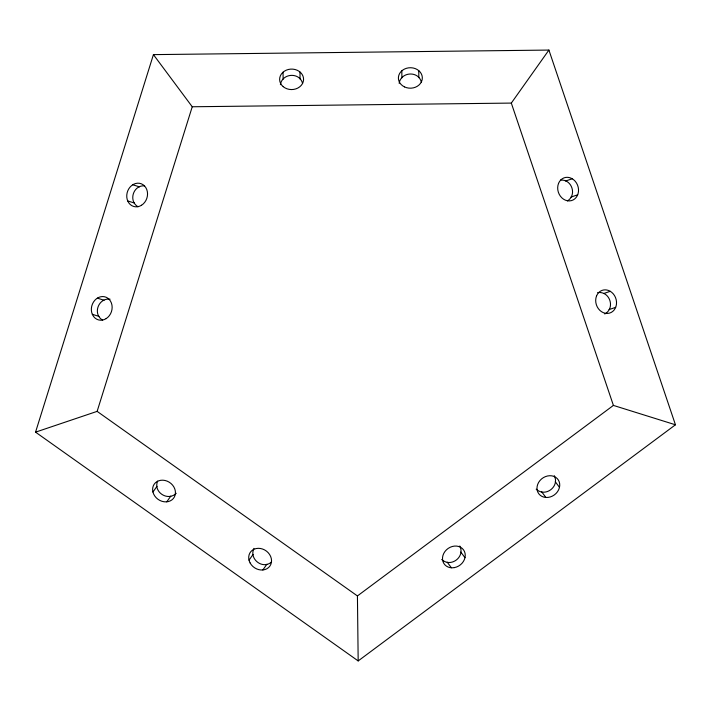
<?xml version="1.0" encoding="UTF-8"?>
<svg xmlns="http://www.w3.org/2000/svg" width="711" height="711" viewBox="0 0 711 711"><rect width="100%" height="100%" fill="white"/><g stroke="black" fill="none" stroke-linecap="round" stroke-linejoin="round"><path stroke-width="1.07" d="M176.239 493.283C167.92 501.69 153.034 492.154 157.611 481.107M271.602 561.939C262.697 569.911 248.761 559.015 253.943 548.385M459.786 546.012C465.429 557.024 450.641 568.027 441.709 559.468M554.287 475.686C559.921 486.697 545.133 497.7 536.201 489.141M35.55 432.155L153.425 54.623L548.91 50.072L675.45 424.787L358.175 660.928L35.55 432.155L97.131 411.367L357.429 595.942L358.175 660.928M97.131 411.367L192.237 106.766L153.425 54.623M280.392 84.68C282.178 72.984 299.829 71.962 302.619 83.578M399.155 83.311C400.942 71.624 418.601 70.593 421.383 82.218M567.467 200.902C577.234 194.974 571.813 178.914 560.455 180.123M604.768 313.986C615.673 308.139 609.771 290.675 597.56 292.639M152.936 492.039A11.971 10.238 35.3 0 1 167.218 481.169A11.971 10.238 35.3 0 1 171.929 499.877A11.971 10.238 35.3 0 1 152.936 492.039L156.998 486.306M166.747 501.833L170.809 496.1M192.237 106.766L511.316 103.086L548.91 50.072M249.019 560.17L253.089 554.438M262.839 569.964L266.901 564.232M357.429 595.942L613.406 405.412L675.45 424.787M144.591 185.847C133.206 184.904 128.149 201.08 138.05 206.785M110.089 299.189C98.367 297.545 92.314 314.155 102.651 320.163M565.601 181.021L572.257 178.772M571.022 197.063L577.679 194.814M603.603 293.554L610.26 291.306M609.025 309.596L615.682 307.348M132.753 184.771L139.463 186.86M127.704 200.929L134.415 203.026M97.354 298.14L104.064 300.238M92.306 314.306L99.016 316.404M555.282 481.711L559.477 487.355M541.693 491.825L545.888 497.46A11.971 10.238 -36.7 0 0 559.228 481.818A11.971 10.238 -36.7 0 0 539.978 480.52A11.971 10.238 -36.7 0 0 545.888 497.46M460.79 552.047L464.985 557.682M447.201 562.161L451.396 567.796M511.316 103.086L613.406 405.412M418.743 70.62L418.832 77.65M401.813 70.816L401.893 77.846M299.98 71.989L300.06 79.019M283.049 72.184L283.129 79.214M404.479 86.893A11.971 10.238 -0.7 0 0 422.334 77.819A11.971 10.238 -0.7 0 0 404.275 69.163A11.971 10.238 -0.7 0 0 404.479 86.893M283.209 86.662A11.971 10.238 -0.7 0 0 303.197 81.845A11.971 10.238 -0.7 0 0 288.382 69.474A11.971 10.238 -0.7 0 0 283.209 86.662M596.547 295.936A11.971 10.238 71.3 0 0 607.31 313.444A11.971 10.238 71.3 0 0 614.491 295.545A11.971 10.238 71.3 0 0 596.547 295.936M558.544 183.402A11.971 10.238 71.3 0 0 569.307 200.92A11.971 10.238 71.3 0 0 576.488 183.011A11.971 10.238 71.3 0 0 558.544 183.402M454.356 567.618A11.971 10.238 -36.7 0 0 463.474 549.781A11.971 10.238 -36.7 0 0 443.771 553.398A11.971 10.238 -36.7 0 0 454.356 567.618M141.525 205.248A11.971 10.238 -72.7 0 0 143.115 184.753A11.971 10.238 -72.7 0 0 126.78 195.018A11.971 10.238 -72.7 0 0 141.525 205.248M106.126 318.626A11.971 10.238 -72.7 0 0 107.717 298.131A11.971 10.238 -72.7 0 0 91.381 308.396A11.971 10.238 -72.7 0 0 106.126 318.626M250.103 562.934A11.971 10.238 35.3 0 0 269.887 566.089A11.971 10.238 35.3 0 0 260.359 548.474A11.971 10.238 35.3 0 0 250.103 562.934"/></g></svg>
